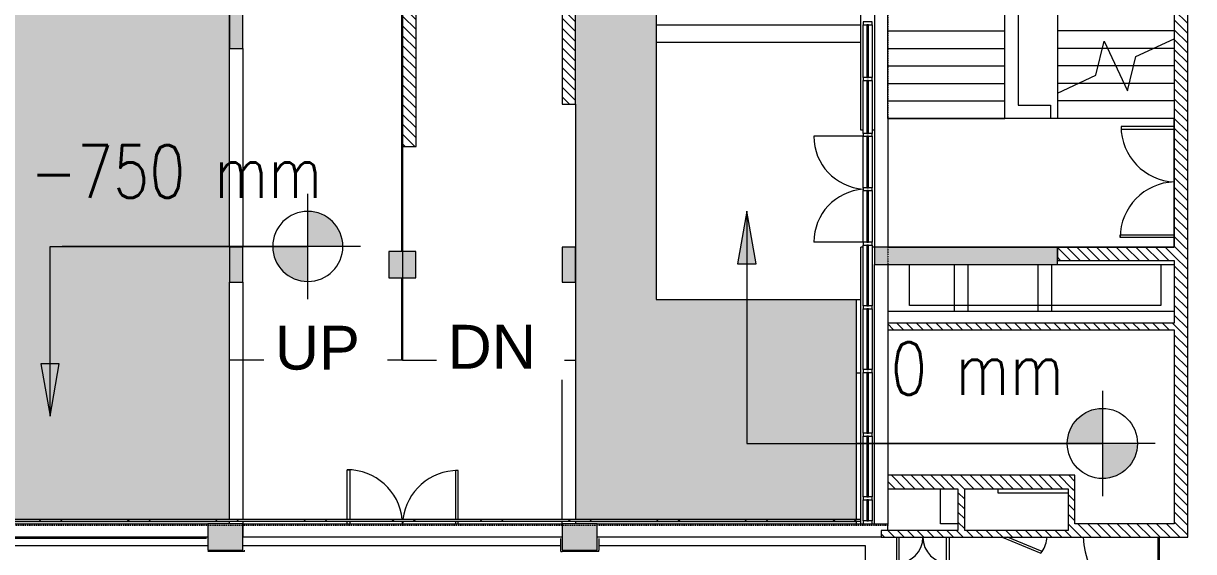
# Model space of a CAD drawing. Header units: millimetres. Extents: x -106145 to 154907, y -84585 to 152038.
# Drawn here: x 10833 to 30849, y 52823 to 61863 of the extents above; entities that cross this region are included whole.
import ezdxf

# ---------------------------------------------------------------- set-up
doc = ezdxf.new("R2010")
doc.units = ezdxf.units.MM
doc.linetypes.add('Cut Out Line _2_', pattern=[2, 1, -1])
doc.linetypes.add('Overhead', pattern=[3.96875, 2.38125, -1.5875])
for name, color, linetype, lineweight in [('A-ANNO-DIMS', 211, 'Continuous', 9), ('A-ANNO-DIMS-300', 211, 'Continuous', 9), ('A-DETL', 90, 'Continuous', 5), ('A-DETL-MBND', 5, 'Continuous', 5), ('A-DOOR', 31, 'Continuous', 5), ('A-FLOR', 192, 'Continuous', 5), ('A-FLOR-LEVL', 51, 'Continuous', 5), ('A-FLOR-LEVL-TEXT', 2, 'Continuous', 5), ('A-FLOR-PATT', 8, 'Continuous', 5), ('A-GLAZ-CURT', 52, 'Continuous', 5), ('A-GLAZ-CWMG', 51, 'Continuous', 5), ('A-WALL', 113, 'Continuous', 5), ('A-WALL-PATT', 111, 'Continuous', 5), ('G-ANNO-DIMS', 111, 'Continuous', 9), ('S-COLS', 52, 'Continuous', 5), ('S-STRS', 31, 'Continuous', 5), ('S-STRS-MBND', 31, 'Overhead', 5)]:
    doc.layers.add(name, color=color, linetype=linetype, lineweight=lineweight)
doc.styles.add('Arial', font='arial.ttf', dxfattribs={"height": 750})
doc.styles.add('RomanS', font='romans__.ttf', dxfattribs={"width": 0.8, "height": 1200})
doc.styles.add('RomanS_1', font='romans__.ttf', dxfattribs={"width": 0.8, "height": 900})
doc.dimstyles.new('Diagonal_-_4_mm_RomanS', dxfattribs={"dimscale": 304.8, "dimtxt": 1219.023462, "dimasz": 1.476378, "dimexe": 0.984252, "dimexo": 0.0625, "dimgap": 0.19685, "dimtad": 1, "dimdec": 0, "dimzin": 0, "dimdsep": 46, "dimtxsty": 'RomanS', "dimblk1": 'OBLIQUE', "dimblk2": 'OBLIQUE', "dimsah": 1, "dimcen": 0.09, "dimdle": 2.362205, "dimazin": 0, "dimtfac": 1, "dimtdec": 4, "dimtix": 1, "dimtmove": 0, "dimatfit": 3, "dimfxl": 2.362205, "dimfxlon": 1, "dimtvp": 1, "dimtolj": 1, "dimtzin": 0, "dimarcsym": 2})
pattern_1 = [(315, (0, 0), (84.18955, 84.18955), [])]

# ---------------------------------------------------------------- blocks, each defined once
blk = doc.blocks.new('M_Concrete-Rectangular-Column - 230 x 600-3803971-Site Plan')
at = {"layer": 'S-COLS'}
blk.add_hatch(color=256, dxfattribs=at).paths.add_polyline_path([(-115, -300), (115, -300), (115, 300), (-115, 300)], flags=0)
at = {"layer": 'S-COLS', "color": 253}
for p, q in [((115, 300), (-115, 300)), ((-115, 300), (-115, -300)), ((115, -300), (115, 300)), ((-115, -300), (115, -300))]:
    blk.add_line(p, q, dxfattribs=at)
blk = doc.blocks.new('M_Concrete-Rectangular-Column - 450 x600-11757012-Site Plan')
at = {"layer": 'S-COLS'}
for points in [[(-225, 300), (-225, -300), (195, -300), (195, 300)], [(195, -300), (225, -300), (225, 300), (195, 300)]]:
    blk.add_hatch(color=256, dxfattribs=at).paths.add_polyline_path(points, flags=0)
at = {"layer": 'S-COLS', "color": 41}
for p, q in [((195, 300), (-225, 300)), ((-225, 300), (-225, -300)), ((-225, -300), (195, -300))]:
    blk.add_line(p, q, dxfattribs=at)
at = {"layer": 'S-COLS', "color": 253}
for p, q in [((225, 300), (195, 300)), ((225, -300), (225, 300)), ((195, -300), (225, -300))]:
    blk.add_line(p, q, dxfattribs=at)
blk = doc.blocks.new('Single Panel Flush Door - SHD_0_90-4566079-Site Plan')
at = {"layer": 'A-DOOR', "color": 41}
for p, q in [((-364, -58), (299, -331)), ((320, -303), (-275, -58)), ((299, -331), (320, -303))]:
    blk.add_line(p, q, dxfattribs=at)
blk.add_arc((-135, -5), 544, 326.8171, 354.4678, dxfattribs=at)
blk = doc.blocks.new('M_Double Door-Large Slit Vision Panel_Type B - 2_0_TYPE B-V47-Site Plan')
at = {"layer": 'A-DOOR', "color": 121, "lineweight": 9}
for p, q in [((-950, 121.35), (-950, 1046.35)), ((-950, 1046.35), (-905, 1046.35)), ((-905, 1046.35), (-905, 121.35)), ((950, 1032.95), (905, 1032.95)), ((905, 1032.95), (905, 121.35)), ((950, 121.35), (950, 1032.95))]:
    blk.add_line(p, q, dxfattribs=at)
at = {"layer": 'A-DOOR', "color": 41}
for centre, start, end in [((-950, 96.35), 1.520513, 90), ((950, 82.95), 90, 177.664493)]:
    blk.add_arc(centre, 950, start, end, dxfattribs=at)
blk = doc.blocks.new('M_Double Door-Large Slit Vision Panel_Type B - 2_0_TYPE B-V48-Site Plan')
at = {"layer": 'A-DOOR', "color": 133, "lineweight": 9}
for p, q in [((-950, 196), (-950, 1046)), ((-950, 1046), (-905, 1046)), ((-905, 1046), (-905, 196)), ((950, 1033), (905, 1033)), ((905, 1033), (905, 196)), ((950, 196), (950, 1033)), ((-950, 121), (-950, 166)), ((-905, 166), (-905, 121)), ((905, 166), (905, 121)), ((950, 121), (950, 166))]:
    blk.add_line(p, q, dxfattribs=at)
at = {"layer": 'A-DOOR', "color": 253}
for centre, start, end in [((-950, 96), 6.0821, 90), ((950, 83), 90, 173.1029), ((-950, 96), 1.5205, 4.2575), ((950, 83), 174.9275, 177.6645)]:
    blk.add_arc(centre, 950, start, end, dxfattribs=at)
blk = doc.blocks.new('M_Door-Passage-Double-Flush - SHD 1_0-11714157-Site Plan')
at = {"layer": 'A-DOOR', "color": 121, "lineweight": 9}
for p, q in [((-450, 63.85), (-450, 513.85)), ((-450, 513.85), (-405, 513.85)), ((-405, 513.85), (-405, 63.85)), ((450, 513.85), (405, 513.85)), ((405, 513.85), (405, 63.85)), ((450, 63.85), (450, 513.85))]:
    blk.add_line(p, q, dxfattribs=at)
at = {"layer": 'A-DOOR', "color": 41}
for centre, start, end in [((-450, 63.85), 0, 90), ((450, 63.85), 90, 180)]:
    blk.add_arc(centre, 450, start, end, dxfattribs=at)
blk = doc.blocks.new('DC_SglFl-W-Int - FWD7 1_35-12334915-Site Plan')
at = {"layer": 'A-DOOR', "color": 121, "lineweight": 9}
for p, q in [((622, -115), (622, -1381.5)), ((652, -1381.5), (652, -115)), ((622, -1381.5), (652, -1381.5))]:
    blk.add_line(p, q, dxfattribs=at)
at = {"layer": 'A-DOOR', "color": 41}
blk.add_arc((652, -77.5), 1304.3, 181.66032, 268.68208, dxfattribs=at)
blk = doc.blocks.new('System Panel - Glazed-11688640-Site Plan')
at = {"layer": 'A-GLAZ-CURT', "color": 133, "lineweight": 9}
for p, q in [((452, 13), (-452, 13)), ((-452, 13), (-452, -13)), ((452, -13), (452, 13)), ((-452, -13), (452, -13))]:
    blk.add_line(p, q, dxfattribs=at)
blk = doc.blocks.new('System Panel - Glazed-10195712-Site Plan')
at = {"layer": 'A-GLAZ-CURT', "color": 133, "lineweight": 9}
for p, q in [((520, 12.5), (-520, 12.5)), ((-520, 12.5), (-520, -12.5)), ((520, -12.5), (520, 12.5)), ((-520, -12.5), (520, -12.5))]:
    blk.add_line(p, q, dxfattribs=at)
blk = doc.blocks.new('Rectangular Mullion - 50 x 150mm-V52-Site Plan')
at = {"layer": 'A-GLAZ-CWMG', "color": 53, "lineweight": 18}
for p, q in [((-50, 75), (0, 75)), ((-50, -75), (-50, 75)), ((0, 75), (0, -75)), ((0, -75), (-50, -75))]:
    blk.add_line(p, q, dxfattribs=at)
blk = doc.blocks.new('Rectangular Mullion - 50 x 150mm-11688511-Site Plan')
at = {"layer": 'A-GLAZ-CWMG', "color": 253}
for p, q in [((25199, 61888), (25199, 62791)), ((25349, 62791), (25349, 61888))]:
    blk.add_line(p, q, dxfattribs=at)
blk = doc.blocks.new('Rectangular Mullion - 50 x 150mm-10195707-Site Plan')
at = {"layer": 'A-GLAZ-CWMG', "color": 253}
for p, q in [((25199, 55940), (25199, 56980)), ((25349, 56980), (25349, 55940))]:
    blk.add_line(p, q, dxfattribs=at)
blk = doc.blocks.new('Rectangular Mullion - 50 x 150mm-V53-Site Plan')
at = {"layer": 'A-GLAZ-CWMG', "color": 53, "lineweight": 18}
for p, q in [((-25, 75), (25, 75)), ((-25, -75), (-25, 75)), ((25, 75), (25, -75)), ((25, -75), (-25, -75))]:
    blk.add_line(p, q, dxfattribs=at)
blk = doc.blocks.new('M_Door-Curtain-Wall-Double-Storefront1 - FGD1 - FIRE GLASS DOOR-12330218-Site Plan')
at = {"layer": 'A-DOOR', "color": 253}
for p, q in [((-905, -75), (-905, -920.55)), ((905, -75), (905, -920.55))]:
    blk.add_line(p, q, dxfattribs=at)
for centre, start, end in [((-905, -15.55), 270, 356.204431), ((905, -15.55), 183.795569, 270)]:
    blk.add_arc(centre, 905, start, end, dxfattribs=at)
blk = doc.blocks.new('System Panel - Glazed-11688714-Site Plan')
at = {"layer": 'A-GLAZ-CURT', "color": 133, "lineweight": 9}
for p, q in [((440, 12.5), (-440, 12.5)), ((-440, 12.5), (-440, -12.5)), ((440, -12.5), (440, 12.5)), ((-440, -12.5), (440, -12.5))]:
    blk.add_line(p, q, dxfattribs=at)
blk = doc.blocks.new('Rectangular Mullion - 50 x 150mm-11688712-Site Plan')
at = {"layer": 'A-GLAZ-CWMG', "color": 253}
for p, q in [((25199, 59050), (25199, 59930)), ((25349, 59930), (25349, 59050))]:
    blk.add_line(p, q, dxfattribs=at)
blk = doc.blocks.new('System Panel - Glazed-12467331-Site Plan')
at = {"layer": 'A-GLAZ-CURT', "color": 133, "lineweight": 9}
for p, q in [((180, 13), (-180, 13)), ((-180, 13), (-180, -13)), ((180, -13), (180, 13)), ((-180, -13), (180, -13))]:
    blk.add_line(p, q, dxfattribs=at)
blk = doc.blocks.new('Rectangular Mullion - 50 x 150mm-11688559-Site Plan')
at = {"layer": 'A-GLAZ-CWMG', "color": 253}
for p, q in [((25199, 53350), (25199, 53710)), ((25349, 53710), (25349, 53350))]:
    blk.add_line(p, q, dxfattribs=at)
blk = doc.blocks.new('MM-HOSPITAL A _ B BLOCK-2022_11_05_CENTRAL_rvt-1-Site Plan')
at = {"layer": 'A-WALL-PATT'}
h = blk.add_hatch(dxfattribs=at)
h.set_pattern_fill('FP_19', color=90, style=0, pattern_type=2)
h.set_pattern_definition(pattern_1)
h.paths.add_polyline_path([(17319, 59757), (17549, 59757), (17549, 75300), (17319, 75300), (17319, 63531)], flags=0)
h = blk.add_hatch(dxfattribs=at)
h.set_pattern_fill('FP_19', color=90, style=0, pattern_type=2)
h.set_pattern_definition(pattern_1)
h.paths.add_polyline_path([(20279, 60481), (20279, 73435), (20049, 73435), (20049, 60481)], flags=0)
h.paths.add_polyline_path([(20049, 74035), (20279, 74035), (20279, 74931), (20049, 74931)], flags=0)
h = blk.add_hatch(dxfattribs=at)
h.set_pattern_fill('FP_19', color=90, style=0, pattern_type=2)
h.set_pattern_definition(pattern_1)
h.paths.add_polyline_path([(30749, 58035), (30749, 65735), (30519, 65735), (30519, 58035)], flags=0)
for points in [[(25389, 57735), (25619, 57735), (25619, 58035), (25389, 58035), (25389, 57999)], [(28519, 57735), (28519, 58035), (25619, 58035), (25619, 57735), (28162, 57735)]]:
    blk.add_hatch(color=254, dxfattribs=at).paths.add_polyline_path(points, flags=0)
h = blk.add_hatch(dxfattribs=at)
h.set_pattern_fill('FP_19', color=90, style=0, pattern_type=2)
h.set_pattern_definition(pattern_1)
h.paths.add_polyline_path([(30519, 57805), (30519, 58035), (28519, 58035), (28519, 57805), (30263, 57805)], flags=0)
h = blk.add_hatch(dxfattribs=at)
h.set_pattern_fill('FP_19', color=90, style=0, pattern_type=2)
h.set_pattern_definition(pattern_1)
h.paths.add_polyline_path([(30519, 53070), (30749, 53070), (30749, 58035), (30519, 58035), (30519, 53300)], flags=0)
h = blk.add_hatch(dxfattribs=at)
h.set_pattern_fill('FP_19', color=90, style=0, pattern_type=2)
h.set_pattern_definition(pattern_1)
h.paths.add_polyline_path([(30263, 56620), (30519, 56620), (30519, 56735), (25619, 56735), (25619, 56620), (28556, 56620)], flags=0)
h = blk.add_hatch(dxfattribs=at)
h.set_pattern_fill('FP_19', color=90, style=0, pattern_type=2)
h.set_pattern_definition(pattern_1)
h.paths.add_polyline_path([(26934, 53900), (28819, 53900), (28819, 54130), (25619, 54130), (25619, 53900), (26819, 53900)], flags=0)
h = blk.add_hatch(dxfattribs=at)
h.set_pattern_fill('FP_19', color=90, style=0, pattern_type=2)
h.set_pattern_definition(pattern_1)
h.paths.add_polyline_path([(26934, 53185), (26934, 53900), (26819, 53900), (26819, 53185)], flags=0)
h = blk.add_hatch(dxfattribs=at)
h.set_pattern_fill('FP_19', color=90, style=0, pattern_type=2)
h.set_pattern_definition(pattern_1)
h.paths.add_polyline_path([(28819, 53185), (28819, 53900), (28704, 53900), (28704, 53185)], flags=0)
h = blk.add_hatch(dxfattribs=at)
h.set_pattern_fill('FP_20', color=41, style=0, pattern_type=2)
h.set_pattern_definition([(45, (0, 0), (-754.342, 754.342), []), (45, (0, 1143), (-754.342, 754.342), [])])
h.paths.add_polyline_path([(25012, 53345), (25159, 53345), (25159, 53375), (9619, 53375), (9619, 53345), (23962, 53345)], flags=0)
h = blk.add_hatch(dxfattribs=at)
h.set_pattern_fill('FP_19', color=90, style=0, pattern_type=2)
h.set_pattern_definition(pattern_1)
h.paths.add_polyline_path([(29213, 53070), (30519, 53070), (30519, 53300), (28819, 53300), (28819, 53070)], flags=0)
h = blk.add_hatch(dxfattribs=at)
h.set_pattern_fill('FP_19', color=90, style=0, pattern_type=2)
h.set_pattern_definition(pattern_1)
h.paths.add_polyline_path([(28819, 53070), (28819, 53185), (25504, 53185), (25504, 53070), (28162, 53070)], flags=0)
at = {"layer": 'S-COLS'}
for points in [[(17084, 57510), (17544, 57510), (17544, 57960), (17084, 57960)], [(20049, 57435), (20279, 57435), (20279, 58035), (20049, 58035)], [(13989, 53270), (14589, 53270), (14589, 53300), (13989, 53300)], [(13989, 52850), (14589, 52850), (14589, 53270), (13989, 53270)]]:
    blk.add_hatch(color=256, dxfattribs=at).paths.add_polyline_path(points, flags=0)
at = {"layer": 'A-DETL-MBND', "color": 253}
blk.add_line((25084, 55885), (25159, 55885), dxfattribs=at)
at = {"layer": 'A-DETL-MBND', "color": 41}
for p, q in [((27505, 53824), (27505, 53900)), ((28704, 53824), (27505, 53824))]:
    blk.add_line(p, q, dxfattribs=at)
at = {"layer": 'A-FLOR', "color": 253}
for p, q in [((25389, 65730), (25389, 58035)), ((21659, 62135), (21659, 61835)), ((25159, 61835), (21659, 61835)), ((21659, 61835), (21659, 61535)), ((25159, 61535), (21659, 61535)), ((21659, 61535), (21659, 57135)), ((21659, 57135), (25159, 57135)), ((17319, 56100), (17304, 56100))]:
    blk.add_line(p, q, dxfattribs=at)
at = {"layer": 'A-FLOR', "color": 41}
for p, q in [((25989, 57035), (25989, 57735)), ((28519, 57735), (30519, 57735)), ((30289, 57735), (30289, 57035)), ((25989, 56935), (25619, 56935)), ((30289, 57035), (25989, 57035)), ((30519, 56935), (25989, 56935)), ((26518, 53300), (26518, 53900)), ((26518, 53900), (26819, 53900)), ((26819, 53300), (26518, 53300)), ((13989, 52920), (9539, 52920)), ((20024, 52920), (14589, 52920)), ((25239, 52920), (20674, 52920)), ((25239, 29839), (25239, 52920))]:
    blk.add_line(p, q, dxfattribs=at)
at = {"layer": 'A-FLOR-LEVL', "color": 253}
for p, q in [((14359, 58035), (14359, 66704)), ((17304, 57960), (17304, 65510)), ((20279, 60481), (20279, 56100)), ((17319, 60129), (17319, 56100)), ((17304, 56100), (17304, 57510)), ((14359, 56100), (14359, 57435)), ((17304, 56100), (14589, 56100)), ((17319, 56100), (20279, 56100))]:
    blk.add_line(p, q, dxfattribs=at)
at = {"layer": 'A-WALL', "color": 53, "lineweight": 18}
for p, q in [((17319, 75300), (17319, 59757)), ((17549, 59757), (17549, 75300)), ((20049, 73435), (20049, 60481)), ((20279, 60481), (20279, 73435)), ((20049, 60481), (20279, 60481)), ((17319, 59757), (17549, 59757)), ((25619, 58035), (25389, 58035)), ((25389, 58035), (25389, 57735)), ((25389, 57735), (25619, 57735)), ((25159, 53375), (9619, 53375)), ((9619, 53345), (25159, 53345)), ((14590, 53300), (14589, 53300)), ((14589, 53300), (14589, 53270)), ((14590, 53270), (14590, 53300)), ((25159, 53345), (25159, 53375))]:
    blk.add_line(p, q, dxfattribs=at)
at = {"layer": 'A-WALL', "color": 61, "lineweight": 18}
for p, q in [((30519, 65735), (30519, 58035)), ((30749, 58035), (30749, 65735)), ((28519, 58035), (25619, 58035)), ((30519, 58035), (28519, 58035)), ((30749, 53070), (30749, 58035)), ((25619, 57735), (28519, 57735)), ((28519, 57735), (28519, 57805)), ((28519, 57805), (30519, 57805)), ((30519, 57805), (30519, 56735)), ((30519, 56735), (25619, 56735)), ((25619, 56735), (25619, 56620)), ((25619, 56620), (30519, 56620)), ((30519, 56620), (30519, 53300)), ((28819, 54130), (25619, 54130)), ((25619, 54130), (25619, 53900)), ((28819, 53900), (28819, 54130)), ((25619, 53900), (26819, 53900)), ((26819, 53900), (26819, 53185)), ((26934, 53900), (28704, 53900)), ((26934, 53185), (26934, 53900)), ((28704, 53900), (28704, 53185)), ((28819, 53300), (28819, 53900)), ((14589, 53270), (14589, 53070)), ((14590, 53070), (14590, 53270)), ((30519, 53300), (28819, 53300)), ((14589, 53070), (14590, 53070)), ((26819, 53185), (25504, 53185)), ((25504, 53185), (25504, 53070)), ((25504, 53070), (28819, 53070)), ((28704, 53185), (26934, 53185)), ((28819, 53070), (30519, 53070)), ((30519, 53070), (30749, 53070))]:
    blk.add_line(p, q, dxfattribs=at)
at = {"layer": 'A-WALL', "color": 253}
for p, q in [((25159, 60035), (25159, 63735)), ((14359, 58035), (14359, 61435)), ((14589, 61435), (14589, 58035)), ((25199, 60035), (25159, 60035)), ((25389, 60035), (25349, 60035)), ((25159, 53375), (25159, 58035)), ((25199, 58035), (25159, 58035)), ((25389, 58035), (25349, 58035)), ((25389, 53300), (25389, 57735)), ((14359, 56100), (14359, 57435)), ((14589, 57435), (14589, 56100)), ((14589, 56100), (14359, 56100)), ((14359, 53375), (14359, 56100)), ((14589, 56100), (14359, 56100)), ((14589, 56100), (14589, 53375)), ((20049, 53375), (20049, 56100)), ((20279, 56100), (20279, 53375)), ((9579, 53300), (13989, 53300)), ((14359, 53301), (14359, 53345)), ((14589, 53301), (14359, 53301)), ((14589, 53345), (14589, 53301)), ((14590, 53300), (20049, 53300)), ((20049, 53300), (20049, 53345)), ((20279, 53345), (20279, 53300)), ((20649, 53300), (25199, 53300)), ((25159, 53300), (25159, 53345)), ((25349, 53300), (25619, 53300))]:
    blk.add_line(p, q, dxfattribs=at)
at = {"layer": 'A-WALL', "color": 41}
for p, q in [((27849, 63535), (27849, 60465)), ((27849, 60465), (28404, 60465)), ((28404, 60465), (28404, 60235)), ((28519, 57805), (28519, 58035)), ((28519, 58035), (28519, 57805)), ((25619, 57735), (25619, 56735)), ((26759, 56935), (26759, 57735)), ((26989, 57735), (26989, 56935)), ((28189, 56935), (28189, 57735)), ((28419, 57735), (28419, 56935)), ((25619, 56620), (25619, 54130)), ((25619, 53900), (25619, 53300)), ((25619, 53185), (25619, 53300)), ((13989, 53070), (9159, 53070)), ((11636, 53045), (9698, 53045)), ((11636, 53070), (11636, 53045)), ((11936, 53045), (11636, 53045)), ((11936, 53045), (11936, 53070)), ((13874, 53045), (11936, 53045)), ((13874, 53070), (13874, 53045)), ((13964, 53045), (13874, 53045)), ((20049, 53070), (14590, 53070)), ((20024, 52825), (20024, 53045)), ((25504, 53070), (20649, 53070)), ((20674, 53045), (20674, 52850)), ((14614, 52825), (14614, 52850)), ((20674, 52825), (20674, 52850)), ((14614, 52825), (13989, 52825)), ((20024, 52825), (20049, 52825)), ((20674, 52825), (20049, 52825))]:
    blk.add_line(p, q, dxfattribs=at)
at = {"layer": 'S-COLS', "color": 253}
for p, q in [((17544, 57960), (17084, 57960)), ((17084, 57960), (17084, 57510)), ((17544, 57510), (17544, 57960)), ((20279, 58035), (20049, 58035)), ((20049, 58035), (20049, 57435)), ((20279, 57435), (20279, 58035)), ((17084, 57510), (17544, 57510)), ((20049, 57435), (20279, 57435)), ((14589, 53300), (13989, 53300)), ((13989, 53300), (13989, 53270)), ((14589, 53270), (14589, 53300))]:
    blk.add_line(p, q, dxfattribs=at)
at = {"layer": 'S-COLS', "color": 41}
for p, q in [((13989, 53270), (13989, 52850)), ((14589, 52850), (14589, 53270)), ((13989, 52850), (14589, 52850))]:
    blk.add_line(p, q, dxfattribs=at)
at = {"layer": 'S-STRS', "color": 41}
for p, q in [((25619, 61735), (25619, 62035)), ((27619, 61735), (27619, 62035)), ((28519, 62035), (28519, 61735)), ((25619, 61435), (25619, 61735)), ((25619, 61735), (27619, 61735)), ((27619, 61435), (27619, 61735)), ((28519, 61735), (28519, 61435)), ((30519, 61735), (28519, 61735)), ((25619, 61135), (25619, 61435)), ((25619, 61435), (27619, 61435)), ((27619, 61135), (27619, 61435)), ((28519, 61435), (28519, 61135)), ((29290, 61435), (28519, 61435)), ((29379, 61435), (29290, 61435)), ((30162, 61435), (29379, 61435)), ((30519, 61435), (30162, 61435)), ((25619, 60835), (25619, 61135)), ((25619, 61135), (27619, 61135)), ((27619, 60835), (27619, 61135)), ((28519, 61135), (28519, 60835)), ((29217, 61135), (28519, 61135)), ((29519, 61135), (29217, 61135)), ((29820, 61135), (29519, 61135)), ((30519, 61135), (29820, 61135)), ((25619, 60535), (25619, 60835)), ((25619, 60835), (27619, 60835)), ((27619, 60535), (27619, 60835)), ((28519, 60835), (28519, 60669)), ((28875, 60835), (28519, 60835)), ((28519, 60669), (28519, 60535)), ((29659, 60835), (28875, 60835)), ((29747, 60835), (29659, 60835)), ((30519, 60835), (29747, 60835)), ((25619, 60235), (25619, 60535)), ((25619, 60535), (27619, 60535)), ((27619, 60235), (27619, 60535)), ((28519, 60535), (28519, 60235)), ((30519, 60535), (28519, 60535)), ((25619, 60235), (25619, 58035)), ((25619, 60235), (27619, 60235)), ((28519, 60235), (27619, 60235)), ((30519, 60235), (28519, 60235))]:
    blk.add_line(p, q, dxfattribs=at)
at = {"layer": 'S-STRS', "color": 41, "linetype": 'Overhead'}
for p, q in [((25619, 61735), (27619, 61735)), ((30519, 61735), (28519, 61735)), ((25619, 61435), (27619, 61435)), ((29290, 61435), (28519, 61435)), ((29379, 61435), (29290, 61435)), ((30162, 61435), (29379, 61435)), ((30519, 61435), (30162, 61435)), ((25619, 61135), (27619, 61135)), ((29217, 61135), (28519, 61135)), ((29519, 61135), (29217, 61135)), ((29820, 61135), (29519, 61135)), ((30519, 61135), (29820, 61135)), ((25619, 60835), (27619, 60835)), ((28875, 60835), (28519, 60835)), ((29659, 60835), (28875, 60835)), ((29747, 60835), (29659, 60835)), ((30519, 60835), (29747, 60835)), ((25619, 60535), (27619, 60535)), ((30519, 60535), (28519, 60535)), ((25619, 60235), (27619, 60235)), ((30519, 60235), (28519, 60235))]:
    blk.add_line(p, q, dxfattribs=at)
at = {"layer": 'S-STRS-MBND', "color": 41, "linetype": 'Continuous'}
for p, q in [((29179, 60977), (29321, 61560)), ((29321, 61560), (29717, 60710)), ((29859, 61294), (30519, 61601)), ((29717, 60710), (29859, 61294)), ((28519, 60669), (29179, 60977))]:
    blk.add_line(p, q, dxfattribs=at)
at = {"layer": 'S-STRS-MBND', "color": 41}
for p, q in [((29379, 61435), (29290, 61435)), ((29379, 61435), (29290, 61435)), ((30519, 61435), (30162, 61435)), ((30519, 61435), (30162, 61435)), ((29519, 61135), (29217, 61135)), ((29519, 61135), (29217, 61135)), ((30519, 61135), (29820, 61135)), ((30519, 61135), (29820, 61135)), ((30519, 61035), (30519, 60235)), ((28519, 60669), (28519, 60235)), ((29659, 60835), (28875, 60835)), ((29659, 60835), (28875, 60835)), ((30519, 60835), (29747, 60835)), ((30519, 60835), (29747, 60835)), ((30519, 60535), (28519, 60535)), ((30519, 60535), (28519, 60535)), ((25619, 60235), (25619, 58035)), ((28519, 60235), (25619, 60235)), ((30519, 60235), (28519, 60235)), ((30519, 60235), (28519, 60235)), ((30519, 58035), (30519, 60235)), ((25619, 58035), (30519, 58035))]:
    blk.add_line(p, q, dxfattribs=at)
at = {"color": 253, "lineweight": 5}
for name, p, rotation in [('M_Concrete-Rectangular-Column - 230 x 600-3803971-Site Plan', (14474, 61735), 4.829673078902934e-06), ('System Panel - Glazed-11688640-Site Plan', (25274, 61386), 269.9999999999999), ('System Panel - Glazed-11688640-Site Plan', (25274, 60432), 269.9999999999999), ('M_Double Door-Large Slit Vision Panel_Type B - 2_0_TYPE B-V47-Site Plan', (30640, 59150), 89.99999999999935), ('M_Door-Curtain-Wall-Double-Storefront1 - FGD1 - FIRE GLASS DOOR-12330218-Site Plan', (25274, 59025), 269.9999999999999), ('System Panel - Glazed-11688714-Site Plan', (25274, 59490), 269.9999999999999), ('System Panel - Glazed-11688714-Site Plan', (25274, 58560), 269.9999999999999), ('System Panel - Glazed-10195712-Site Plan', (25274, 57550), 269.9999999999999), ('M_Concrete-Rectangular-Column - 230 x 600-3803971-Site Plan', (14474, 57735), 4.829673078902934e-06), ('System Panel - Glazed-10195712-Site Plan', (25274, 56460), 269.9999999999999), ('System Panel - Glazed-10195712-Site Plan', (25274, 55370), 269.9999999999999), ('System Panel - Glazed-10195712-Site Plan', (25274, 54280), 269.9999999999999), ('System Panel - Glazed-12467331-Site Plan', (25274, 53530), 269.9999999999999), ('M_Concrete-Rectangular-Column - 450 x600-11757012-Site Plan', (20349, 53075), 90.00000482565858), ('M_Door-Passage-Double-Flush - SHD 1_0-11714157-Site Plan', (26219, 53134), 180)]:
    blk.add_blockref(name, p, dxfattribs=dict(at, rotation=rotation))
at = {"color": 253, "lineweight": 5, "extrusion": (0, 0, -1), "rotation": 270.0000000000001}
for name, p in [('Rectangular Mullion - 50 x 150mm-V53-Site Plan', (-25274, 61863)), ('Rectangular Mullion - 50 x 150mm-V53-Site Plan', (-25274, 60909)), ('Rectangular Mullion - 50 x 150mm-V53-Site Plan', (-25274, 59955)), ('Rectangular Mullion - 50 x 150mm-V53-Site Plan', (-25274, 59025)), ('Rectangular Mullion - 50 x 150mm-V53-Site Plan', (-25274, 58095)), ('Rectangular Mullion - 50 x 150mm-V53-Site Plan', (-25274, 57005)), ('Rectangular Mullion - 50 x 150mm-V53-Site Plan', (-25274, 55915)), ('Rectangular Mullion - 50 x 150mm-V53-Site Plan', (-25274, 54825)), ('Rectangular Mullion - 50 x 150mm-V53-Site Plan', (-25274, 53735)), ('Rectangular Mullion - 50 x 150mm-V52-Site Plan', (-25274, 53300))]:
    blk.add_blockref(name, p, dxfattribs=at)
at = {"color": 253, "lineweight": 5}
for name, p in [('Rectangular Mullion - 50 x 150mm-11688511-Site Plan', (0, -954)), ('Rectangular Mullion - 50 x 150mm-11688511-Site Plan', (0, -1907)), ('Rectangular Mullion - 50 x 150mm-11688712-Site Plan', (0, 0)), ('Rectangular Mullion - 50 x 150mm-11688712-Site Plan', (0, -930)), ('Rectangular Mullion - 50 x 150mm-10195707-Site Plan', (0, 1090)), ('Rectangular Mullion - 50 x 150mm-10195707-Site Plan', (0, 0)), ('Rectangular Mullion - 50 x 150mm-10195707-Site Plan', (0, -1090)), ('Rectangular Mullion - 50 x 150mm-10195707-Site Plan', (0, -2180)), ('M_Double Door-Large Slit Vision Panel_Type B - 2_0_TYPE B-V48-Site Plan', (17319, 53179)), ('Rectangular Mullion - 50 x 150mm-11688559-Site Plan', (0, 0)), ('Single Panel Flush Door - SHD_0_90-4566079-Site Plan', (27939, 53128)), ('DC_SglFl-W-Int - FWD7 1_35-12334915-Site Plan', (29614, 53185))]:
    blk.add_blockref(name, p, dxfattribs=at)
at = {"layer": 'A-FLOR-LEVL-TEXT', "color": 253, "char_height": 750, "attachment_point": 1, "line_spacing_factor": 0.941778, "style": 'Arial', "bg_fill": 3, "box_fill_scale": 1.25, "bg_fill_color": 256, "bg_fill_true_color": 13158600, "bg_fill_transparency": 0}
for s, insert, width in [('UP', (15134, 56688), 1737.58), ('DN', (18088, 56704), 1808.21)]:
    blk.add_mtext(s, dxfattribs=dict(at, insert=insert, width=width))
blk = doc.blocks.new('Spot Elevations - M_Spot Elevation - Target Filled-23738-Site Plan')
at = {"layer": 'G-ANNO-DIMS'}
h = blk.add_hatch(color=256, dxfattribs=at)
edge = h.paths.add_edge_path(flags=0)
edge.add_line((0, 0), (-2, 0))
edge.add_arc((0, 0), 2, 90, 180, ccw=False)
edge.add_line((0, 2), (0, 0))
h = blk.add_hatch(color=256, dxfattribs=at)
edge = h.paths.add_edge_path(flags=0)
edge.add_line((0, 0), (2, 0))
edge.add_arc((0, 0), 2, 270, 360, ccw=False)
edge.add_line((0, -2), (0, 0))
for p, q in [((0, -3), (0, 3)), ((-3, 0), (14, 0))]:
    blk.add_line(p, q, dxfattribs=at)
blk.add_circle((0, 0), 2, dxfattribs=at)
blk = doc.blocks.new('DIMBLOCK33-Site Plan')
at = {"layer": 'A-ANNO-DIMS-300', "transparency": 16777216}
for p, q in [((-65455, 47706), (79278, 131267)), ((79014, 130283), (78504, 131167)), ((78654, 130907), (79014, 130283)), ((-64471, 47442), (-64981, 48325)), ((-64831, 48066), (-64471, 47442))]:
    blk.add_line(p, q, dxfattribs=at)
at = {"layer": 'A-ANNO-DIMS-300', "lineweight": 35, "transparency": 16777216}
for p, q in [((78654, 130907), (78737, 131214)), ((78654, 130907), (78572, 130600)), ((-64831, 48066), (-64749, 48373)), ((-64831, 48066), (-64914, 47758))]:
    blk.add_line(p, q, dxfattribs=at)
at = {"layer": 'A-ANNO-DIMS-300', "color": 0, "transparency": 16777216, "insert": (3725, 89578), "char_height": 1200, "width": 6511.94, "attachment_point": 1, "rotation": 30, "line_spacing_factor": 0.983083, "style": 'RomanS'}
blk.add_mtext('165683', dxfattribs=at)
blk = doc.blocks.new('_Oblique')
at = {"color": 0, "linetype": 'ByBlock', "lineweight": -2}
blk.add_line((-0.5, -0.5), (0.5, 0.5), dxfattribs=at)

msp = doc.modelspace()

# ---------------------------------------------------------------- block references
at = {"lineweight": 5}
msp.add_blockref('MM-HOSPITAL A _ B BLOCK-2022_11_05_CENTRAL_rvt-1-Site Plan', (0, 0), dxfattribs=at)

# ---------------------------------------------------------------- next in the draw order: hatches: boundary and pattern name
at = {"layer": 'A-FLOR-PATT', "transparency": 33554495}
h = msp.add_hatch(dxfattribs=at)
h.set_pattern_fill('FP_5', color=256, style=0, pattern_type=2)
h.set_pattern_definition([(0, (0, 0), (1219.2, 304.8), [100.584, -813.816, 100.584, -813.816, -4876.8]), (0, (0, 0), (1219.2, 304.8), [-1828.8, 100.584, -1728.216, 100.584, -813.816, -2133.6]), (0, (0, 0), (1219.2, 304.8), [-4572, 100.584, -509.016, 100.584, -1423.416]), (120, (457.2, 152.4), (-873.56454, 903.4582), [100.584, -813.816, 100.584, -813.816, -4876.8]), (120, (457.2, 152.4), (-873.56454, 903.4582), [-1828.8, 100.584, -1728.216, 100.584, -813.816, -2133.6]), (120, (457.2, 152.4), (-873.56454, 903.4582), [-4572, 100.584, -509.016, 100.584, -1423.416]), (240, (609.6, 762), (-345.63546, -1208.2582), [100.584, -813.816, 100.584, -813.816, -4876.8]), (240, (609.6, 762), (-345.63546, -1208.2582), [-1828.8, 100.584, -1728.216, 100.584, -813.816, -2133.6]), (240, (609.6, 762), (-345.63546, -1208.2582), [-4572, 100.584, -509.016, 100.584, -1423.416])])
h.paths.add_polyline_path([(9618.75, 53300), (14358.73, 53300.95), (14358.73, 53345), (9618.75, 53345), (9618.75, 53339.25)], flags=0)
h.paths.add_polyline_path([(20278.75, 53300.01), (25083.74, 53300.05), (25080.48, 53345), (20278.75, 53345), (20278.75, 53300.03)], flags=0)
h.paths.add_polyline_path([(24183.75, 86830), (24183.74, 86830), (23961.54, 86632.65)], flags=0)
h.paths.add_polyline_path([(20763.74, 53375), (25083.74, 53375), (25083.74, 57135.05), (21658.74, 57135.05), (21658.74, 62735.05), (25083.74, 62735.05), (25083.74, 65730), (24183.75, 65730), (24183.75, 72040), (25083.74, 72040), (25083.74, 81130), (24183.75, 81130), (24183.75, 82340), (25083.74, 82340), (25083.74, 86830), (24183.75, 86830), (24183.74, 90940), (27768.75, 90940), (27768.75, 90040), (32943.74, 90040), (32943.74, 90940), (34153.74, 90940), (34153.74, 90040), (40783.74, 90040), (40783.74, 90940), (41993.74, 90940), (41993.74, 90040), (47893.75, 90040), (47893.75, 90940.01), (48128.75, 90940.01), (48128.75, 92635), (57158.76, 92635), (57158.76, 110913.61), (57165.83, 111159.17), (57183.99, 111385.42), (57215.48, 111619.86), (57260.98, 111858.58), (57315.73, 112082.03), (57388.75, 112320.98), (57388.75, 113238.12), (-14611.25, 71668.9), (-14611.25, 70801.76), (10593.75, 85440.05), (10593.75, 69340.05), (-13725.75, 69340.05), (-13725.75, 69045.75), (-14611.25, 69045.75), (-14611.25, 68865), (-8411.25, 68865), (-8411.25, 66040), (-5496.25, 66040), (-5496.25, 66940.05), (-836.25, 66940.05), (-836.25, 66040.05), (6183.75, 66040.05), (6183.75, 66940.05), (10593.75, 66940.05), (10593.75, 64090.05), (9693.75, 64090.05), (9693.75, 53375), (14358.73, 53375), (14361.51, 81970.46), (14364.69, 82051.43), (14382.5, 82201.92), (14412.07, 82350.55), (14453.2, 82496.41), (14509.77, 82647.52), (14569.1, 82776.2), (14667.02, 82944.16), (14740.7, 83051.38), (14821.16, 83153.44), (14924.02, 83264.72), (15035.3, 83367.59), (15154.31, 83461.41), (15280.32, 83545.6), (15412.54, 83619.65), (15559.97, 83686.71), (15692.34, 83735.54), (15871.41, 83783.29), (16008.93, 83808.86), (16148.35, 83824.49), (16288.74, 83830), (18348.74, 83830), (18500.17, 83824.05), (18650.66, 83806.24), (18799.29, 83776.68), (18945.14, 83735.54), (19087.32, 83683.09), (19224.94, 83619.65), (19392.9, 83521.72), (19500.12, 83448.04), (19602.17, 83367.59), (19713.46, 83264.72), (19816.32, 83153.44), (19910.14, 83034.43), (19994.33, 82908.42), (20068.38, 82776.2), (20131.83, 82638.58), (20184.28, 82496.41), (20232.02, 82317.33), (20257.59, 82179.81), (20273.22, 82040.39), (20278.74, 81900), (20278.75, 53375), (20323.35, 53375)], flags=0)
h.paths.add_polyline_path([(9618.75, 53375), (9663.75, 53375), (9663.75, 64090.05), (9618.75, 64090.05), (9618.75, 53389.03)], flags=0)
h.paths.add_polyline_path([(9693.75, 64120.05), (10563.75, 64120.05), (10563.75, 66910.05), (6213.75, 66910.05), (6213.75, 65965.05), (6183.75, 65965.05), (6183.75, 66010.05), (-836.25, 66010.05), (-836.25, 65965.05), (-866.25, 65965.05), (-866.25, 66910.05), (-5466.25, 66910.05), (-5466.25, 65965), (-5496.25, 65965), (-5496.25, 66010), (-8411.25, 66010), (-8411.25, 65925), (-5421.25, 65925), (-5421.25, 66865.05), (-911.25, 66865.05), (-911.2, 65735.05), (6258.75, 65735.05), (6258.74, 66865.05), (10518.75, 66865.05), (10518.75, 64165.05), (9618.75, 64165.05), (9618.75, 64120.05), (9663.75, 64120.05)], flags=0)
h.paths.add_polyline_path([(10079.95, 64395.05), (10288.75, 64395.05), (10288.75, 65505), (9388.76, 65505), (9388.76, 64395.05), (9618.75, 64395.05)], flags=0)
h.paths.add_polyline_path([(9388.75, 65735), (10288.75, 65735), (10288.75, 66635.05), (6488.75, 66635.05), (6488.75, 65735.05), (9388.75, 65735.05)], flags=0)
h.paths.add_polyline_path([(-5546.25, 65735.05), (-5421.25, 65735.05), (-5421.25, 65775), (-8411.25, 65775), (-8411.25, 65735.05), (-6116.26, 65735.05)], flags=0)
h.paths.add_polyline_path([(-5191.25, 65735.05), (-1141.25, 65735.05), (-1141.25, 66635.05), (-5191.25, 66635.05), (-5191.25, 65760)], flags=0)
h.paths.add_polyline_path([(-786.25, 65775.05), (-836.25, 65775.05), (-836.25, 65925.05), (6183.75, 65925.05), (6183.75, 65775.05), (213.75, 65775.05)], flags=0)
h.paths.add_polyline_path([(49986.34, 93340), (27982.76, 93340), (27982.76, 95337.81), (53776.48, 110258.48), (53444.66, 110833.21), (54228.5, 111285.76), (54559.94, 110711.69), (55182.76, 111071.96), (55182.76, 93340), (53367.05, 93340)], flags=0)
h.paths.add_polyline_path([(52737.25, 109658.48), (52405.43, 110233.21), (53189.27, 110685.76), (53520.71, 110111.69), (53367.05, 110022.8)], flags=0)
at = {"layer": 'G-ANNO-DIMS'}
for points in [[(23205.24, 58646.32), (23046.55, 57746.32), (23363.93, 57746.32)], [(11289.05, 55138.62), (11447.74, 56038.62), (11130.35, 56038.62)]]:
    msp.add_hatch(color=256, dxfattribs=at).paths.add_polyline_path(points, flags=0)

# ---------------------------------------------------------------- next in the draw order: linework, layer by layer
at = {"layer": 'A-DETL', "linetype": 'Cut Out Line _2_'}
for p, q in [((25618.75, 89505), (25618.75, 53270)), ((25618.75, 53270), (9388.75, 53270))]:
    msp.add_line(p, q, dxfattribs=at)
at = {"layer": 'A-FLOR'}
for p, q in [((25083.74, 53375), (25083.74, 57135.05)), ((25083.74, 53300.05), (25083.74, 53345))]:
    msp.add_line(p, q, dxfattribs=at)
at = {"layer": 'G-ANNO-DIMS'}
for p, q in [((23205.24, 58646.32), (23046.55, 57746.32)), ((23363.93, 57746.32), (23205.24, 58646.32)), ((23205.24, 58646.32), (23205.24, 54673.86)), ((11289.05, 58045.74), (15697.64, 58045.74)), ((11289.05, 55138.62), (11289.05, 58045.74)), ((23046.55, 57746.32), (23363.93, 57746.32)), ((11447.74, 56038.62), (11130.35, 56038.62)), ((11130.35, 56038.62), (11289.05, 55138.62)), ((11289.05, 55138.62), (11447.74, 56038.62)), ((23205.24, 54673.86), (29288.93, 54673.86))]:
    msp.add_line(p, q, dxfattribs=at)

# ---------------------------------------------------------------- next in the draw order: block references
at = {"layer": 'G-ANNO-DIMS', "extrusion": (0, 0, -1), "xscale": 299.9999999999997, "yscale": 299.9999999999997, "zscale": 299.9999999999997}
msp.add_blockref('Spot Elevations - M_Spot Elevation - Target Filled-23738-Site Plan', (-15697.64, 58045.74), dxfattribs=at)
at = {"layer": 'G-ANNO-DIMS', "xscale": 299.9999999999997, "yscale": 299.9999999999997, "zscale": 299.9999999999997, "rotation": 180}
msp.add_blockref('Spot Elevations - M_Spot Elevation - Target Filled-23738-Site Plan', (29288.93, 54673.86), dxfattribs=at)

# ---------------------------------------------------------------- next in the draw order: texts
at = {"layer": 'G-ANNO-DIMS', "char_height": 900, "attachment_point": 1, "line_spacing_factor": 0.983083, "style": 'RomanS_1'}
for s, insert, width in [('-750 mm', (10949.42, 59779.14), 6823.7169), ('0 mm', (25669.77, 56407.26), 4113.9772)]:
    msp.add_mtext(s, dxfattribs=dict(at, insert=insert, width=width))

# ---------------------------------------------------------------- next in the draw order: dimensions: what is measured, and where the dimension line sits
at = {"layer": 'A-ANNO-DIMS'}
dim = msp.add_linear_dim(base=(78654.26, 130907.03), p1=(-64471.28, 47442.07), p2=(79014.26, 130283.49), angle=30, dimstyle='Diagonal_-_4_mm_RomanS', override={"dimpost": '<>', "dimfxl": 165682.835536}, dxfattribs=at)
dim.commit()
dim.dimension.update_dxf_attribs({"geometry": 'DIMBLOCK33-Site Plan', "text_midpoint": (6578.73, 90062.68)})

doc.saveas('drawing.dxf')
